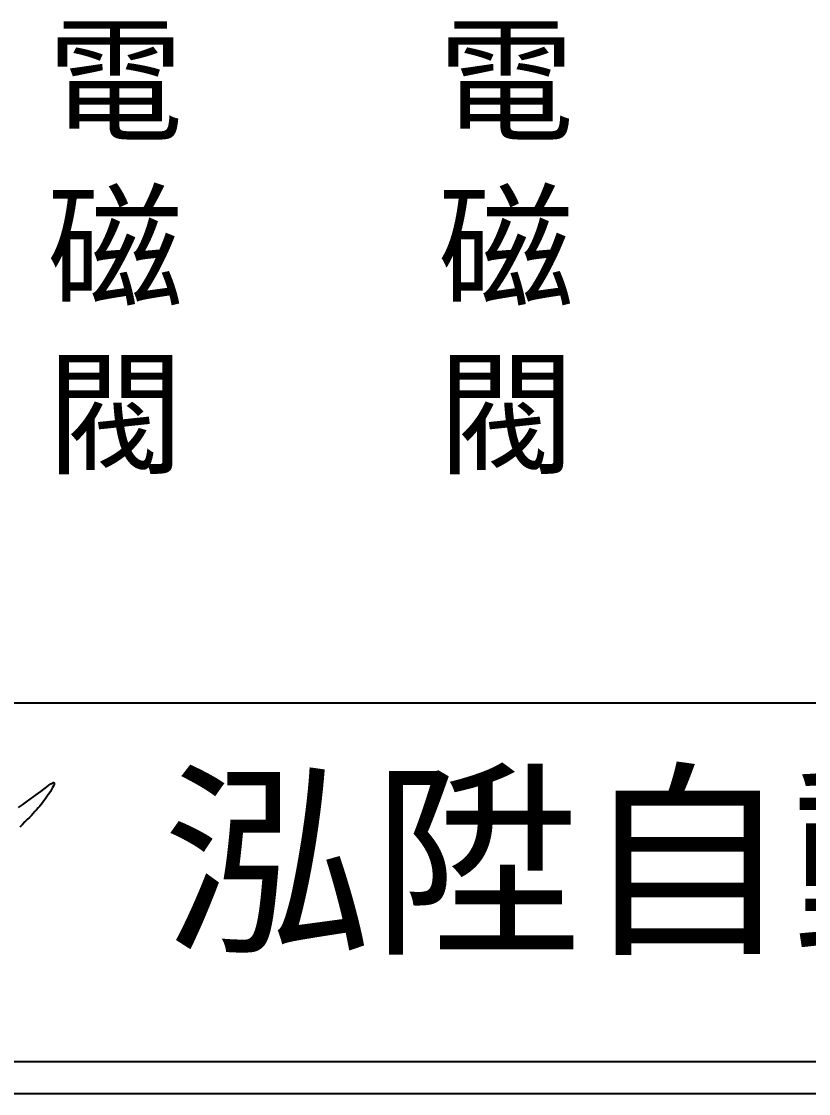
# Model space of a CAD drawing. Extents: x 972 to 1259, y -4 to 200.
# Drawn here: x 1004.76 to 1035.5, y -3.78 to 38.09 of the extents above; entities that cross this region are included whole.
import ezdxf

# ---------------------------------------------------------------- set-up
doc = ezdxf.new("R2010")
doc.units = 0
for name, color, linetype in [('圖框層', 7, 'CONTINUOUS'), ('標尺寸層', 3, 'CONTINUOUS'), ('輪廓線層', 7, 'CONTINUOUS')]:
    doc.layers.add(name, color=color, linetype=linetype)
doc.styles.add('CNS', font='romanc.shx', dxfattribs={"bigfont": 'chineset.shx'})
doc.styles.add('STSL', font='kaiu.ttf')

msp = doc.modelspace()

# ---------------------------------------------------------------- linework, layer by layer
at = {"layer": '圖框層', "color": 7}
for p, q in [((972.908, 11.474), (1257.408, 11.474)), ((972.908, -2.526), (1257.408, -2.526)), ((971.658, -3.776), (1258.658, -3.776))]:
    msp.add_line(p, q, dxfattribs=at)
at = {"layer": '輪廓線層', "color": 1}
msp.add_lwpolyline([(1004.641, 7.397), (1004.799, 7.504), (1004.953, 7.612), (1005.102, 7.718), (1005.245, 7.823), (1005.381, 7.925), (1005.509, 8.022), (1005.628, 8.113), (1005.734, 8.193), (1005.827, 8.261), (1005.905, 8.315), (1005.966, 8.35), (1006.009, 8.366), (1006.032, 8.36), (1006.038, 8.335), (1006.028, 8.293), (1006.006, 8.238), (1005.973, 8.173), (1005.933, 8.1), (1005.887, 8.024), (1005.838, 7.946), (1005.788, 7.87), (1005.738, 7.796), (1005.687, 7.724), (1005.634, 7.653), (1005.581, 7.582), (1005.525, 7.513), (1005.468, 7.444), (1005.41, 7.375), (1005.349, 7.306), (1005.285, 7.235), (1005.217, 7.163), (1005.145, 7.087), (1005.067, 7.007), (1004.984, 6.923), (1004.893, 6.832), (1004.795, 6.734), (1004.689, 6.628)], dxfattribs=at)

# ---------------------------------------------------------------- texts
at = {"layer": '圖框層', "color": 4, "style": 'STSL'}
msp.add_text('泓陞自動化科技有限公司', height=6, dxfattribs=at).set_placement((1010.261, 2.3))
at = {"layer": '標尺寸層', "color": 7, "char_height": 3.9, "width": 8.6627, "attachment_point": 5, "style": 'CNS'}
for insert in [(1008.425, 29.064), (1023.693, 29.064)]:
    msp.add_mtext('{\\fDFKai-SB|b0|i0|c136|p65;電磁閥}', dxfattribs=dict(at, insert=insert))

doc.saveas('drawing.dxf')
